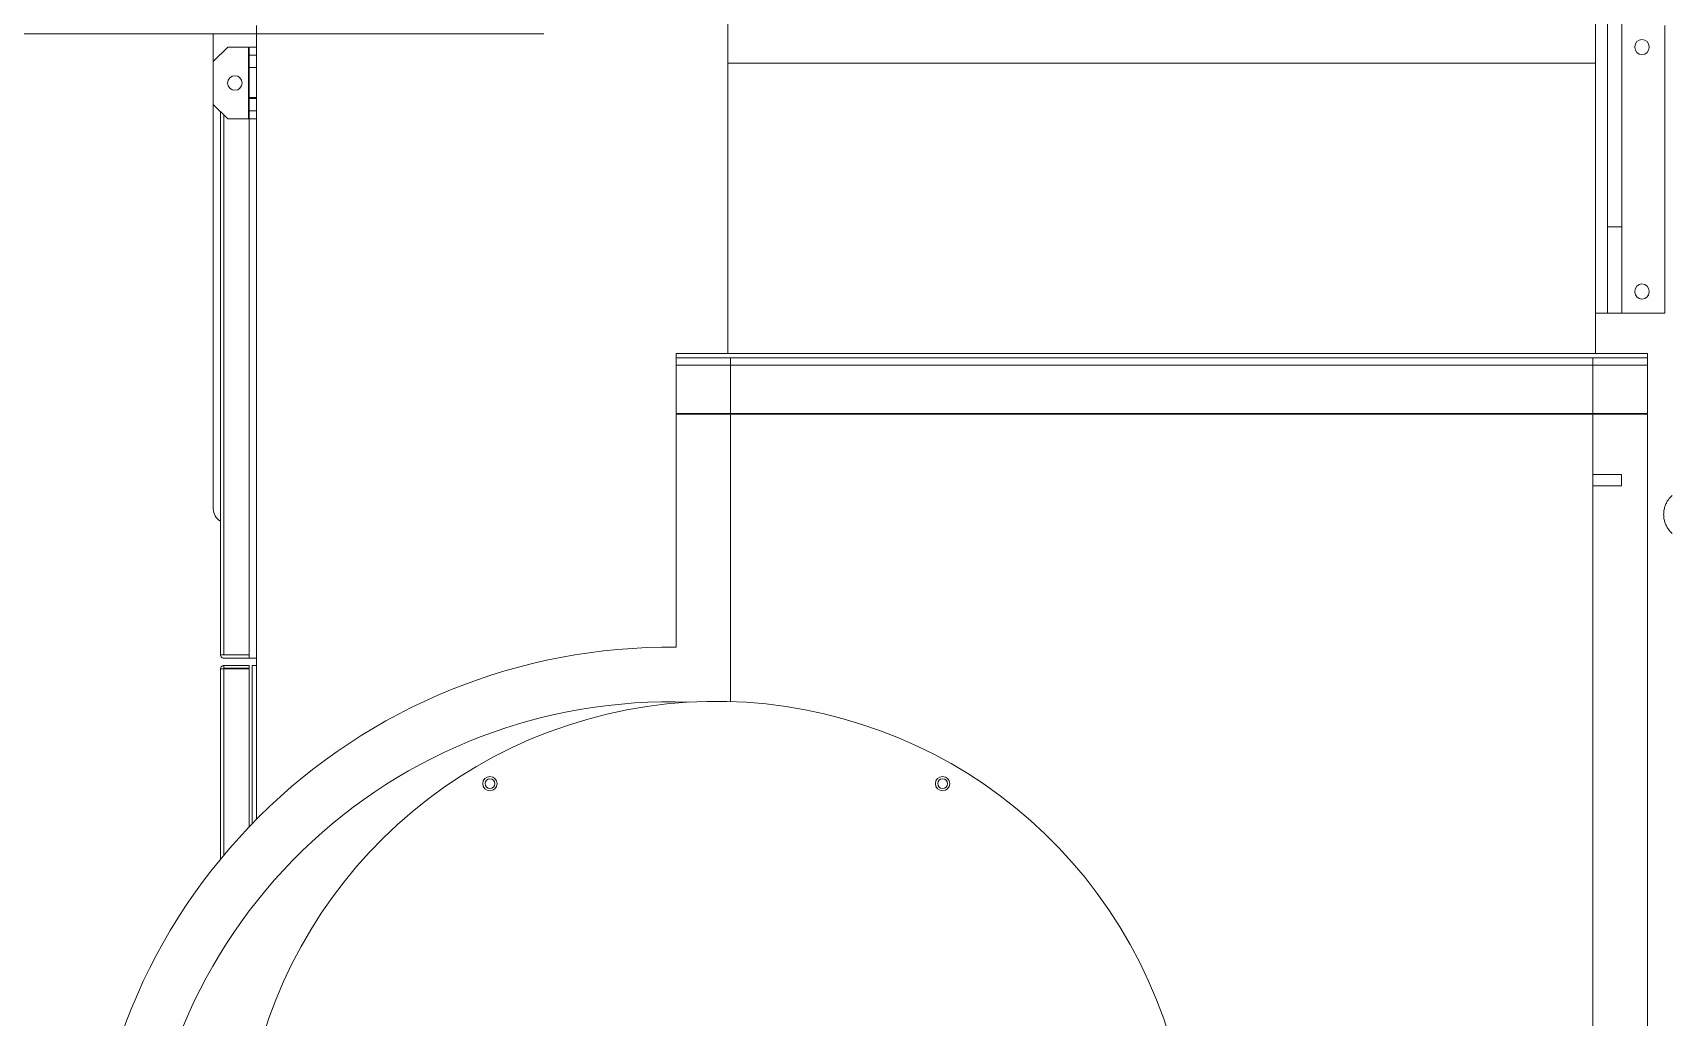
# Model space of a CAD drawing. Extents: x -2187 to 96136, y -11110 to 52208.
# Drawn here: x 50164 to 51301, y 19755 to 20440 of the extents above; entities that cross this region are included whole.
import ezdxf

# ---------------------------------------------------------------- set-up
doc = ezdxf.new("R2010")
doc.units = 0
doc.header["$LTSCALE"] = 1000
doc.header["$MEASUREMENT"] = 0

msp = doc.modelspace()

# ---------------------------------------------------------------- linework, layer by layer
at = {"color": 7, "linetype": 'Continuous', "lineweight": 15}
for p, q in [((51260.341, 20524.501), (51260.341, 20304.501)), ((51270.341, 20524.501), (51270.341, 20304.501)), ((50648.097, 20418.392), (50648.097, 20492.392)), ((51252.097, 20418.392), (51252.097, 20492.392)), ((50320.097, 20444.501), (50320.097, 19892.455)), ((51300.341, 20444.501), (51300.341, 20244.501)), ((48315.097, 20438.784), (50320.097, 20438.784)), ((48315.097, 20438.784), (50520.097, 20438.784)), ((50290.097, 20419.501), (50290.097, 20438.784)), ((50300.097, 20429.501), (50290.097, 20419.501)), ((50300.097, 20429.501), (50314.697, 20429.501)), ((50314.697, 20429.501), (50314.697, 20379.501)), ((50315.097, 20429.501), (50315.097, 20379.501)), ((50320.097, 20429.501), (50315.097, 20429.501)), ((51279.341, 20429.251), (51279.341, 20429.751)), ((51289.341, 20429.751), (51289.341, 20429.251)), ((50290.097, 20419.501), (50290.097, 20389.501)), ((50320.097, 20423.751), (50315.097, 20423.751)), ((50648.097, 20418.392), (51252.097, 20418.392)), ((50648.097, 20418.392), (50648.097, 20216.392)), ((51252.097, 20418.392), (51252.097, 20216.392)), ((50314.697, 20414.501), (50315.097, 20414.501)), ((50315.097, 20415.251), (50320.097, 20415.251)), ((50290.097, 20108.501), (50290.097, 20389.501)), ((50290.097, 20389.501), (50300.097, 20379.501)), ((50295.097, 20006.901), (50295.097, 20384.501)), ((50315.097, 20394.501), (50314.697, 20394.501)), ((50314.697, 20392.148), (50315.097, 20392.148)), ((50315.097, 20394.501), (50320.097, 20394.501)), ((50320.097, 20393.751), (50315.097, 20393.751)), ((50315.097, 20385.251), (50320.097, 20385.251)), ((50300.097, 20379.501), (50314.697, 20379.501)), ((50315.097, 20006.855), (50315.097, 20379.501)), ((50320.097, 20379.501), (50315.097, 20379.501)), ((51260.341, 20244.501), (51260.341, 20304.501)), ((51260.341, 20304.501), (51270.341, 20304.501)), ((51270.341, 20304.501), (51270.341, 20244.501)), ((51279.341, 20259.251), (51279.341, 20259.751)), ((51289.341, 20259.751), (51289.341, 20259.251)), ((51300.341, 20244.501), (51252.097, 20244.501)), ((51270.341, 20244.501), (51260.341, 20244.501)), ((50612.097, 20213.392), (50612.097, 20216.392)), ((50612.097, 20216.392), (51288.097, 20216.392)), ((50612.097, 20213.392), (50650.097, 20213.392)), ((50612.097, 20208.392), (50612.097, 20213.392)), ((50612.097, 20213.392), (51288.097, 20213.392)), ((51250.097, 20213.392), (50650.097, 20213.392)), ((50650.097, 20213.392), (50650.097, 20208.392)), ((51250.097, 20208.392), (51250.097, 20213.392)), ((51250.097, 20213.392), (51288.097, 20213.392)), ((51288.097, 20213.392), (51288.097, 20216.392)), ((51288.097, 20208.392), (51288.097, 20213.392)), ((50612.097, 20208.275), (50612.097, 20208.392)), ((50612.097, 20208.392), (50650.097, 20208.392)), ((50612.097, 20174.618), (50612.097, 20208.275)), ((50612.097, 20208.275), (50650.097, 20208.275)), ((51250.097, 20208.392), (50650.097, 20208.392)), ((50650.097, 20208.392), (50650.097, 20208.275)), ((50650.097, 20208.275), (51250.097, 20208.275)), ((50650.097, 20174.618), (50650.097, 20208.275)), ((51250.097, 20208.392), (51288.097, 20208.392)), ((51250.097, 20208.275), (51250.097, 20208.392)), ((51250.097, 20208.275), (51250.097, 20174.618)), ((51250.097, 20208.275), (51288.097, 20208.275)), ((51288.097, 20208.275), (51288.097, 20208.392)), ((51288.097, 20208.275), (51288.097, 20174.618)), ((50650.097, 20174.618), (50612.097, 20174.618)), ((50612.097, 20012.138), (50612.097, 20174.336)), ((50612.097, 20174.336), (50650.097, 20174.336)), ((51250.097, 20174.618), (50650.097, 20174.618)), ((50650.097, 20174.618), (50650.097, 20174.336)), ((50650.097, 20174.336), (51250.097, 20174.336)), ((50650.097, 20174.336), (50650.097, 19974.35)), ((51250.097, 20174.336), (51250.097, 20174.618)), ((51288.097, 20174.618), (51250.097, 20174.618)), ((51250.097, 20174.336), (51288.097, 20174.336)), ((51250.097, 19660.806), (51250.097, 20174.336)), ((51288.097, 20174.336), (51288.097, 19660.806)), ((51270.097, 20132.31), (51250.097, 20132.31)), ((51250.097, 20124.31), (51270.097, 20124.31)), ((51270.097, 20124.31), (51270.097, 20132.31)), ((50297.497, 20006.855), (50315.097, 20006.855)), ((50297.497, 20004.501), (50315.097, 20004.501)), ((50297.497, 19999.501), (50315.097, 19999.501)), ((50297.497, 19999.501), (50297.497, 19997.501)), ((50297.497, 19997.501), (50315.097, 19997.501)), ((50315.097, 20004.501), (50315.097, 20006.855)), ((50315.097, 20004.501), (50320.097, 20004.501)), ((50315.097, 19999.501), (50315.097, 19997.501)), ((50317.097, 19999.501), (50317.097, 19889.395)), ((50317.097, 19999.501), (50320.097, 19999.501)), ((50295.097, 19864.782), (50295.097, 19997.101)), ((50297.497, 19997.148), (50315.097, 19997.148)), ((50315.097, 19887.319), (50315.097, 19997.148))]:
    msp.add_line(p, q, dxfattribs=at)
at = {"color": 8, "linetype": 'Continuous', "lineweight": 15}
for p, q in [((50297.497, 20006.855), (50297.497, 20382.101)), ((50297.497, 19867.671), (50297.497, 19997.148))]:
    msp.add_line(p, q, dxfattribs=at)
at = {"color": 7, "linetype": 'Continuous', "lineweight": 15}
for centre, radius in [((50305.097, 20404.501), 5.05), ((50482.597, 19917.299), 5), ((50482.597, 19917.299), 3.4), ((50797.597, 19917.299), 5), ((50797.597, 19917.299), 3.4)]:
    msp.add_circle(centre, radius, dxfattribs=at)
for centre, radius, start, end in [((51284.341, 20429.751), 5, 0, 180), ((51284.341, 20429.251), 5, 180, 0), ((51284.341, 20259.751), 5, 0, 180), ((51284.341, 20259.251), 5, 180, 0), ((50300.097, 20108.501), 10, 180, 240), ((50607.248, 19607.917), 404.25, 89.312793, 180.438094), ((50607.248, 19607.917), 366.25, 87.912848, 180.438094), ((50640.097, 19644.501), 330, 310.070919, 180)]:
    msp.add_arc(centre, radius, start, end, dxfattribs=at)
msp.add_open_spline([(51305.354, 20091.284), (51304.418, 20092.228), (51302.845, 20093.817), (51301.242, 20096.533), (51300.199, 20099.059), (51299.562, 20101.74), (51299.344, 20104.501), (51299.564, 20107.262), (51300.198, 20109.943), (51301.242, 20112.469), (51302.845, 20115.185), (51304.419, 20116.774), (51305.354, 20117.718)], degree=3, knots=[0, 0, 0, 0, 0.13310288, 0.22398067, 0.31519163, 0.40729877, 0.50000198, 0.59270974, 0.68481322, 0.77602053, 0.8668931, 1, 1, 1, 1], dxfattribs=at)
for points in [[(50297.497, 20006.855), (50297.182, 20006.859), (50296.553, 20006.866), (50295.76, 20006.878), (50295.205, 20006.89), (50295.133, 20006.897), (50295.097, 20006.901)], [(50295.097, 20006.901), (50295.133, 20006.587), (50295.205, 20005.958), (50295.76, 20005.164), (50296.553, 20004.609), (50297.182, 20004.537), (50297.497, 20004.501)], [(50297.497, 19999.501), (50297.182, 19999.465), (50296.553, 19999.393), (50295.76, 19998.838), (50295.205, 19998.045), (50295.133, 19997.416), (50295.097, 19997.101)], [(50295.097, 19997.101), (50295.133, 19997.105), (50295.205, 19997.113), (50295.76, 19997.124), (50296.553, 19997.136), (50297.182, 19997.144), (50297.497, 19997.148)]]:
    msp.add_open_spline(points, degree=3, dxfattribs=at)

doc.saveas('drawing.dxf')
